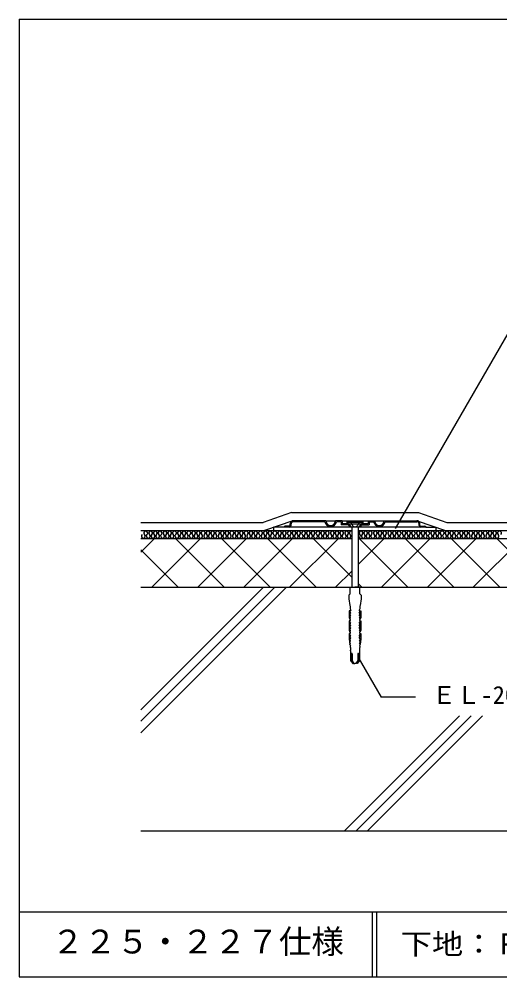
# Model space of a CAD drawing. Units: millimetres, scale not verified. Extents: x -365 to 435, y -625 to 605.
# Drawn here: x -365 to -69, y -625 to -35 of the extents above; entities that cross this region are included whole.
import ezdxf
from ezdxf.enums import TextEntityAlignment as Align

# ---------------------------------------------------------------- set-up
doc = ezdxf.new("R2010")
doc.units = ezdxf.units.MM
doc.header["$LTSCALE"] = 5
doc.linetypes.add('DASHED3', pattern=[4, 3, -1])
for name, color, linetype in [('2-2_in line', 7, 'Continuous'), ('2-3', 3, 'Continuous'), ('2-4_out line', 2, 'Continuous'), ('2-6_鋼板・アングル', 2, 'Continuous'), ('2-7_ビス', 7, 'Continuous'), ('2-A_moji', 7, 'Continuous'), ('2-D_ハッチ他', 4, 'Continuous'), ('2-E_con他', 4, 'Continuous'), ('F-5', 6, 'Continuous'), ('F-7', 1, 'Continuous'), ('F-A', 7, 'Continuous')]:
    doc.layers.add(name, color=color, linetype=linetype)
doc.styles.add('HG丸ｺﾞｼｯｸM-PRO', font='')
doc.styles.add('ＭＳ ゴシック', font='')
doc.styles.get('HG丸ｺﾞｼｯｸM-PRO').set_extended_font_data('HG丸ｺﾞｼｯｸM-PRO')
doc.styles.get('ＭＳ ゴシック').set_extended_font_data('MS Gothic')

msp = doc.modelspace()

# ---------------------------------------------------------------- linework, layer by layer
at = {"layer": '2-2_in line'}
for p, q in [((-196.331, -344.165), (-213.787, -350.164)), ((-119.604, -344.165), (-102.148, -350.164)), ((-155.967, -350.164), (-107.967, -350.164)), ((-107.967, -350.164), (360.189, -350.164)), ((-289.811, -355.164), (-159.967, -355.164)), ((-155.967, -355.164), (360.189, -355.164)), ((-289.811, -385.164), (360.189, -385.164))]:
    msp.add_line(p, q, dxfattribs=at)
msp.add_lwpolyline([(-289.811, -350.164), (-207.967, -350.164), (-159.967, -350.164)], dxfattribs=at)
at = {"layer": '2-3'}
for p, q in [((-201.433, -348.164), (-207.967, -348.164)), ((-207.967, -350.164), (-207.967, -348.164)), ((-114.433, -348.164), (-107.967, -348.164)), ((-107.967, -350.164), (-107.967, -348.164)), ((-289.811, -535.164), (360.189, -535.164))]:
    msp.add_line(p, q, dxfattribs=at)
at = {"layer": '2-4_out line'}
for p, q in [((-197.163, -339.164), (-214.622, -345.164)), ((-197.163, -339.164), (-118.772, -339.164)), ((-118.772, -339.164), (-101.313, -345.164)), ((-289.811, -345.164), (-214.622, -345.164)), ((-101.313, -345.164), (177.097, -345.164))]:
    msp.add_line(p, q, dxfattribs=at)
at = {"layer": '2-6_鋼板・アングル'}
for p, q in [((-201.433, -348.164), (-201.433, -348.064)), ((-198.433, -347.564), (-200.933, -347.564)), ((-197.933, -347.064), (-197.933, -346.164)), ((-197.333, -347.064), (-197.333, -346.164)), ((-175.933, -344.164), (-195.933, -344.164)), ((-176.483, -344.764), (-195.933, -344.764)), ((-175.933, -344.164), (-169.933, -344.164)), ((-165.933, -344.164), (-169.933, -344.164)), ((-166.533, -344.764), (-169.383, -344.764)), ((-166.533, -344.764), (-166.533, -346.764)), ((-162.182, -346.764), (-166.533, -346.764)), ((-165.933, -344.164), (-149.933, -344.164)), ((-165.933, -344.164), (-165.933, -346.164)), ((-161.933, -346.164), (-165.933, -346.164)), ((-162.182, -346.764), (-161.533, -347.412)), ((-161.933, -346.164), (-160.933, -347.164)), ((-161.933, -346.164), (-153.933, -346.164)), ((-161.533, -347.412), (-161.533, -348.164)), ((-160.933, -347.164), (-160.933, -348.164)), ((-153.684, -346.764), (-154.333, -347.412)), ((-154.333, -347.412), (-154.333, -348.164)), ((-153.684, -346.764), (-149.333, -346.764)), ((-149.933, -344.164), (-145.933, -344.164)), ((-149.333, -344.764), (-146.483, -344.764)), ((-149.333, -344.764), (-149.333, -346.764)), ((-145.933, -344.164), (-139.933, -344.164)), ((-139.933, -344.164), (-119.933, -344.164)), ((-139.383, -344.764), (-119.933, -344.764)), ((-118.533, -347.064), (-118.533, -346.164)), ((-117.933, -347.064), (-117.933, -346.164)), ((-117.433, -347.564), (-114.933, -347.564)), ((-114.433, -348.164), (-114.433, -348.064)), ((-113.973, -348.164), (-201.433, -348.164))]:
    msp.add_line(p, q, dxfattribs=at)
msp.add_lwpolyline([(-149.933, -344.164), (-149.933, -346.164), (-153.933, -346.164), (-154.933, -347.164), (-154.933, -348.164)], dxfattribs=at)
for centre, radius, start, end in [((-200.933, -348.064), 0.5, 89.99999, 179.99999), ((-198.433, -347.064), 1.1, 269.99999, 359.99999), ((-198.433, -347.064), 0.5, 269.99999, 359.99999), ((-195.933, -346.164), 2, 89.99999, 179.99999), ((-195.933, -346.164), 1.4, 89.99999, 179.99999), ((-172.933, -344.164), 3.6, 189.59406, 350.40592), ((-172.933, -344.164), 3, 179.99999, 359.99999), ((-142.933, -344.164), 3.6, 189.59406, 350.40592), ((-142.933, -344.164), 3, 179.99999, 359.99999), ((-119.933, -346.164), 2, 359.99999, 89.99999), ((-119.933, -346.164), 1.4, 359.99999, 89.99999), ((-117.433, -347.064), 1.1, 179.99999, 269.99999), ((-117.433, -347.064), 0.5, 179.99999, 269.99999), ((-114.933, -348.064), 0.5, 359.99999, 89.99999)]:
    msp.add_arc(centre, radius, start, end, dxfattribs=at)
at = {"layer": '2-7_ビス'}
for p, q in [((-162.967, -344.789), (-162.967, -345.289)), ((-162.967, -345.289), (-160.092, -348.164)), ((-152.967, -345.289), (-162.967, -345.289)), ((-152.967, -345.289), (-155.842, -348.164)), ((-155.842, -348.164), (-160.092, -348.164)), ((-159.967, -348.164), (-159.967, -385.164)), ((-155.967, -348.164), (-155.967, -385.164)), ((-161.136, -404.788), (-161.136, -404.788)), ((-161.136, -404.788), (-161.136, -404.788)), ((-154.799, -404.788), (-154.799, -404.788)), ((-154.799, -404.788), (-154.799, -404.788)), ((-161.137, -420.455), (-160.703, -421.279)), ((-154.798, -420.455), (-155.232, -421.279))]:
    msp.add_line(p, q, dxfattribs=at)
at = {"layer": '2-7_ビス', "linetype": 'DASHED3'}
for p, q in [((-160.517, -345.289), (-160.517, -344.789)), ((-160.517, -345.289), (-159.435, -347.164)), ((-155.417, -345.289), (-156.5, -347.164)), ((-155.417, -345.289), (-155.417, -344.789))]:
    msp.add_line(p, q, dxfattribs=at)
at = {"layer": '2-7_ビス'}
for points in [[(-152.967, -345.289), (-152.967, -344.789), (-162.967, -344.789)], [(-160.967, -389.259), (-161.717, -390.084), (-161.717, -392.182), (-161.169, -396.3), (-160.927, -396.707), (-160.967, -396.707), (-160.967, -398.522), (-160.534, -399.346)], [(-160.967, -389.259), (-160.967, -385.164), (-157.967, -385.164)], [(-154.967, -389.259), (-154.967, -385.164), (-157.967, -385.164)], [(-154.967, -389.259), (-154.217, -390.084), (-154.217, -392.182), (-154.766, -396.3), (-155.008, -396.707), (-154.967, -396.707), (-154.967, -398.522), (-155.4, -399.346)], [(-160.664, -399.593), (-161.642, -399.593), (-161.642, -403.827), (-161.141, -404.788), (-161.136, -404.788)], [(-160.596, -400.913), (-161.104, -400.088), (-161.104, -399.593)], [(-160.596, -402.479), (-161.104, -401.655), (-161.104, -401.177), (-160.755, -401.16)], [(-155.339, -400.913), (-154.831, -400.088), (-154.831, -399.593)], [(-155.339, -402.479), (-154.831, -401.655), (-154.831, -401.177), (-155.18, -401.16)], [(-155.271, -399.593), (-154.292, -399.593), (-154.292, -403.827), (-154.794, -404.788), (-154.799, -404.788)], [(-161.104, -405.86), (-161.642, -405.86), (-161.642, -411.657), (-161.136, -412.621)], [(-161.136, -404.788), (-161.133, -404.311), (-160.815, -404.293)], [(-160.653, -404.046), (-161.104, -403.222), (-161.104, -402.744), (-160.756, -402.727)], [(-160.596, -407.179), (-161.104, -406.355), (-161.104, -405.86)], [(-155.339, -407.179), (-154.831, -406.355), (-154.831, -405.86)], [(-155.282, -404.046), (-154.831, -403.222), (-154.831, -402.744), (-155.179, -402.727)], [(-154.799, -404.788), (-154.802, -404.311), (-155.12, -404.293)], [(-154.831, -405.86), (-154.292, -405.86), (-154.292, -411.657), (-154.799, -412.621)], [(-161.136, -412.622), (-161.133, -412.144), (-160.812, -412.127)], [(-160.596, -408.746), (-161.104, -407.922), (-161.104, -407.444), (-160.756, -407.427)], [(-160.596, -410.313), (-161.104, -409.488), (-161.104, -409.011), (-160.756, -408.993)], [(-160.653, -411.879), (-161.104, -411.055), (-161.104, -410.577), (-160.756, -410.56)], [(-155.339, -408.746), (-154.831, -407.922), (-154.831, -407.444), (-155.179, -407.427)], [(-155.339, -410.313), (-154.831, -409.488), (-154.831, -409.011), (-155.179, -408.993)], [(-155.282, -411.879), (-154.831, -411.055), (-154.831, -410.577), (-155.179, -410.56)], [(-154.799, -412.622), (-154.802, -412.144), (-155.123, -412.127)], [(-161.104, -413.693), (-161.642, -413.693), (-161.642, -416.942), (-161.137, -420.455), (-161.136, -419.977), (-160.827, -419.96)], [(-160.683, -419.713), (-161.133, -418.888), (-161.131, -418.411), (-160.809, -418.393)], [(-160.66, -418.146), (-161.124, -417.322), (-161.12, -416.844), (-160.786, -416.827)], [(-160.628, -416.579), (-161.108, -415.755), (-161.104, -415.277), (-160.756, -415.26)], [(-160.596, -415.013), (-161.104, -414.188), (-161.104, -413.693)], [(-155.339, -415.013), (-154.831, -414.188), (-154.831, -413.693)], [(-155.307, -416.579), (-154.826, -415.755), (-154.831, -415.277), (-155.179, -415.26)], [(-155.275, -418.146), (-154.811, -417.322), (-154.815, -416.844), (-155.149, -416.827)], [(-155.252, -419.713), (-154.802, -418.888), (-154.804, -418.411), (-155.126, -418.393)], [(-154.831, -413.693), (-154.292, -413.693), (-154.292, -416.942), (-154.798, -420.455), (-154.799, -419.977), (-155.108, -419.96)], [(-160.833, -421.527), (-160.967, -421.527), (-160.967, -422.31), (-160.817, -422.31), (-160.817, -423.918), (-160.811, -423.918)], [(-160.761, -424.248), (-160.761, -430.198), (-160.32, -430.85), (-159.317, -432.164), (-159.168, -432.164), (-160.253, -430.198), (-160.253, -426.227)], [(-155.174, -424.248), (-155.174, -430.198), (-155.615, -430.85), (-156.617, -432.164), (-156.767, -432.164), (-155.682, -430.198), (-155.682, -426.227)], [(-155.102, -421.527), (-154.967, -421.527), (-154.967, -422.31), (-155.117, -422.31), (-155.117, -423.918), (-155.124, -423.918)], [(-159.67, -426.227), (-159.67, -430.198), (-158.585, -432.164), (-157.967, -432.164)], [(-156.265, -426.227), (-156.265, -430.198), (-157.35, -432.164), (-157.967, -432.164)]]:
    msp.add_lwpolyline(points, dxfattribs=at)
at = {"layer": '2-7_ビス', "linetype": 'DASHED3'}
msp.add_arc((-157.967, -346.053), 1.84, 217.11751, 322.88248, dxfattribs=at)
at = {"layer": '2-7_ビス'}
for centre, major_axis, start_param, end_param in [((-160.803, -400.937), (0, -0.229), 0.2312026, 1.6765256), ((-160.675, -399.422), (0, -0.172), 0.06848, 2.1628795), ((-155.26, -399.422), (0, -0.172), 4.1203058, 6.2147054), ((-155.132, -400.937), (0, -0.229), 4.6066597, 6.0519827), ((-161.158, -405.324), (0, -0.536), 0.0442118, 3.0973809), ((-160.86, -404.07), (0, -0.229), 0.2312026, 1.6765256), ((-160.803, -402.504), (0, -0.229), 0.2312026, 1.6765256), ((-155.132, -402.504), (0, -0.229), 4.6066597, 6.0519827), ((-155.075, -404.07), (0, -0.229), 4.6066597, 6.0519827), ((-154.777, -405.324), (0, -0.536), 3.1858044, 6.2389735), ((-161.158, -413.157), (0, -0.536), 0.0442118, 3.0973809), ((-160.861, -411.904), (0, -0.229), 0.2312026, 1.6765256), ((-160.803, -407.204), (0, -0.229), 0.2312026, 1.6765256), ((-160.803, -408.77), (0, -0.229), 0.2312026, 1.6765256), ((-160.803, -410.337), (0, -0.229), 0.2312026, 1.6765256), ((-155.132, -407.204), (0, -0.229), 4.6066597, 6.0519827), ((-155.132, -408.77), (0, -0.229), 4.6066597, 6.0519827), ((-155.132, -410.337), (0, -0.229), 4.6066597, 6.0519827), ((-155.074, -411.904), (0, -0.229), 4.6066597, 6.0519827), ((-154.777, -413.157), (0, -0.536), 3.1858044, 6.2389735), ((-160.868, -418.17), (0, -0.229), 0.2312026, 1.6765256), ((-160.836, -416.604), (0, -0.229), 0.2312026, 1.6765256), ((-160.803, -415.037), (0, -0.229), 0.2312026, 1.6765256), ((-155.132, -415.037), (0, -0.229), 4.6066597, 6.0519827), ((-155.099, -416.604), (0, -0.229), 4.6066597, 6.0519827), ((-155.067, -418.17), (0, -0.229), 4.6066597, 6.0519827), ((-160.89, -419.737), (0, -0.229), 0.2312026, 1.6765256), ((-160.846, -421.354), (0, -0.174), 0.0818475, 2.1771705), ((-161.487, -424.212), (0, -0.8), 1.5261677, 1.947508), ((-155.045, -419.737), (0, -0.229), 4.6066597, 6.0519827), ((-155.089, -421.354), (0, -0.174), 4.1060148, 6.2013378), ((-154.448, -424.212), (0, -0.8), 4.3356773, 4.7570176), ((-159.962, -426.237), (0, -0.321), 1.5390306, 4.6806232), ((-155.973, -426.237), (0, -0.321), 1.6025621, 4.7441547)]:
    msp.add_ellipse(centre, major_axis=major_axis, ratio=0.909574, start_param=start_param, end_param=end_param, dxfattribs=at)
at = {"layer": '2-A_moji'}
for p, q in [((-133.034, -348.908), (-10.905, -137.375)), ((-156.132, -428.01), (-141.817, -452.804)), ((-120.625, -452.804), (-141.817, -452.804))]:
    msp.add_line(p, q, dxfattribs=at)
at = {"layer": '2-D_ハッチ他'}
for p, q in [((-289.811, -363.612), (-281.363, -355.164)), ((-283.079, -385.164), (-253.079, -355.164)), ((-268.51, -355.164), (-238.51, -385.164)), ((-254.795, -385.164), (-224.795, -355.164)), ((-240.226, -355.164), (-210.226, -385.164)), ((-226.511, -385.164), (-196.511, -355.164)), ((-211.942, -355.164), (-181.942, -385.164)), ((-198.226, -385.164), (-168.226, -355.164)), ((-183.658, -355.164), (-159.967, -378.854)), ((-155.967, -371.189), (-139.942, -355.164)), ((-155.373, -355.164), (-125.373, -385.164)), ((-141.658, -385.164), (-111.658, -355.164)), ((-127.089, -355.164), (-97.089, -385.164)), ((-113.374, -385.164), (-83.374, -355.164)), ((-98.805, -355.164), (-68.805, -385.164)), ((-85.089, -385.164), (-55.089, -355.164)), ((-70.52, -355.164), (-40.52, -385.164)), ((-289.811, -362.147), (-266.795, -385.164)), ((-169.942, -385.164), (-159.967, -375.189)), ((-155.967, -382.854), (-153.658, -385.164))]:
    msp.add_line(p, q, dxfattribs=at)
for centre, start, end in [((-288.282, -353.622), 127.52351, 52.47649), ((-286.81, -351.705), 307.52351, 232.47649), ((-285.338, -353.622), 127.52351, 52.47649), ((-283.866, -351.705), 307.52351, 232.47649), ((-282.394, -353.622), 127.52351, 52.47649), ((-280.922, -351.705), 307.52351, 232.47649), ((-279.45, -353.622), 127.52351, 52.47649), ((-277.978, -351.705), 307.52351, 232.47649), ((-276.506, -353.622), 127.52351, 52.47649), ((-275.034, -351.705), 307.52351, 232.47649), ((-273.562, -353.622), 127.52351, 52.47649), ((-272.09, -351.705), 307.52351, 232.47649), ((-270.618, -353.622), 127.52351, 52.47649), ((-269.146, -351.705), 307.52351, 232.47649), ((-267.674, -353.622), 127.52351, 52.47649), ((-266.202, -351.705), 307.52351, 232.47649), ((-264.73, -353.622), 127.52351, 52.47649), ((-263.259, -351.705), 307.52351, 232.47649), ((-261.787, -353.622), 127.52351, 52.47649), ((-260.315, -351.705), 307.52351, 232.47649), ((-258.843, -353.622), 127.52351, 52.47649), ((-257.371, -351.705), 307.52351, 232.47649), ((-255.899, -353.622), 127.52351, 52.47649), ((-254.427, -351.705), 307.52351, 232.47649), ((-252.955, -353.622), 127.52351, 52.47649), ((-251.483, -351.705), 307.52351, 232.47649), ((-250.011, -353.622), 127.52351, 52.47649), ((-248.539, -351.705), 307.52351, 232.47649), ((-247.067, -353.622), 127.52351, 52.47649), ((-245.595, -351.705), 307.52351, 232.47649), ((-244.123, -353.622), 127.52351, 52.47649), ((-242.651, -351.705), 307.52351, 232.47649), ((-241.179, -353.622), 127.52351, 52.47649), ((-239.707, -351.705), 307.52351, 232.47649), ((-238.235, -353.622), 127.52351, 52.47649), ((-236.763, -351.705), 307.52351, 232.47649), ((-235.291, -353.622), 127.52351, 52.47649), ((-233.819, -351.705), 307.52351, 232.47649), ((-232.347, -353.622), 127.52351, 52.47649), ((-230.875, -351.705), 307.52351, 232.47649), ((-229.403, -353.622), 127.52351, 52.47649), ((-227.931, -351.705), 307.52351, 232.47649), ((-226.46, -353.622), 127.52351, 52.47649), ((-224.988, -351.705), 307.52351, 232.47649), ((-223.516, -353.622), 127.52351, 52.47649), ((-222.044, -351.705), 307.52351, 232.47649), ((-220.572, -353.622), 127.52351, 52.47649), ((-219.1, -351.705), 307.52351, 232.47649), ((-217.628, -353.622), 127.52351, 52.47649), ((-216.156, -351.705), 307.52351, 232.47649), ((-214.684, -353.622), 127.52351, 52.47649), ((-213.212, -351.705), 307.52351, 232.47649), ((-211.74, -353.622), 127.52351, 52.47649), ((-210.268, -351.705), 307.52351, 232.47649), ((-208.796, -353.622), 127.52351, 52.47649), ((-207.324, -351.705), 307.52351, 232.47649), ((-205.852, -353.622), 127.52351, 52.47649), ((-204.38, -351.705), 307.52351, 232.47649), ((-202.908, -353.622), 127.52351, 52.47649), ((-201.436, -351.705), 307.52351, 232.47649), ((-199.964, -353.622), 127.52351, 52.47649), ((-198.492, -351.705), 307.52351, 232.47649), ((-197.02, -353.622), 127.52351, 52.47649), ((-195.548, -351.705), 307.52351, 232.47649), ((-194.076, -353.622), 127.52351, 52.47649), ((-192.604, -351.705), 307.52351, 232.47649), ((-191.132, -353.622), 127.52351, 52.47649), ((-189.661, -351.705), 307.52351, 232.47649), ((-188.189, -353.622), 127.52351, 52.47649), ((-186.717, -351.705), 307.52351, 232.47649), ((-185.245, -353.622), 127.52351, 52.47649), ((-183.773, -351.705), 307.52351, 232.47649), ((-182.301, -353.622), 127.52351, 52.47649), ((-180.829, -351.705), 307.52351, 232.47649), ((-179.357, -353.622), 127.52351, 52.47649), ((-177.885, -351.705), 307.52351, 232.47649), ((-176.413, -353.622), 127.52351, 52.47649), ((-174.941, -351.705), 307.52351, 232.47649), ((-173.469, -353.622), 127.52351, 52.47649), ((-171.997, -351.705), 307.52351, 232.47649), ((-170.525, -353.622), 127.52351, 52.47649), ((-169.053, -351.705), 307.52351, 232.47649), ((-167.581, -353.622), 127.52351, 52.47649), ((-166.109, -351.705), 307.52351, 232.47649), ((-164.637, -353.622), 127.52351, 52.47649), ((-163.165, -351.705), 307.52351, 232.47649), ((-161.693, -353.622), 127.52351, 52.47649), ((-160.221, -351.705), 77.87283, 232.47649), ((-155.805, -353.622), 262.29373, 52.47649), ((-154.333, -351.705), 307.52351, 232.47649), ((-152.862, -353.622), 127.52351, 52.47649), ((-151.39, -351.705), 307.52351, 232.47649), ((-149.918, -353.622), 127.52351, 52.47649), ((-148.446, -351.705), 307.52351, 232.47649), ((-146.974, -353.622), 127.52351, 52.47649), ((-145.502, -351.705), 307.52351, 232.47649), ((-144.03, -353.622), 127.52351, 52.47649), ((-142.558, -351.705), 307.52351, 232.47649), ((-141.086, -353.622), 127.52351, 52.47649), ((-139.614, -351.705), 307.52351, 232.47649), ((-138.142, -353.622), 127.52351, 52.47649), ((-136.67, -351.705), 307.52351, 232.47649), ((-135.198, -353.622), 127.52351, 52.47649), ((-133.726, -351.705), 307.52351, 232.47649), ((-132.254, -353.622), 127.52351, 52.47649), ((-130.782, -351.705), 307.52351, 232.47649), ((-129.31, -353.622), 127.52351, 52.47649), ((-127.838, -351.705), 307.52351, 232.47649), ((-126.366, -353.622), 127.52351, 52.47649), ((-124.894, -351.705), 307.52351, 232.47649), ((-123.422, -353.622), 127.52351, 52.47649), ((-121.95, -351.705), 307.52351, 232.47649), ((-120.478, -353.622), 127.52351, 52.47649), ((-119.006, -351.705), 307.52351, 232.47649), ((-117.534, -353.622), 127.52351, 52.47649), ((-116.063, -351.705), 307.52351, 232.47649), ((-114.591, -353.622), 127.52351, 52.47649), ((-113.119, -351.705), 307.52351, 232.47649), ((-111.647, -353.622), 127.52351, 52.47649), ((-110.175, -351.705), 307.52351, 232.47649), ((-108.703, -353.622), 127.52351, 52.47649), ((-107.231, -351.705), 307.52351, 232.47649), ((-105.759, -353.622), 127.52351, 52.47649), ((-104.287, -351.705), 307.52351, 232.47649), ((-102.815, -353.622), 127.52351, 52.47649), ((-101.343, -351.705), 307.52351, 232.47649), ((-99.871, -353.622), 127.52351, 52.47649), ((-98.399, -351.705), 307.52351, 232.47649), ((-96.927, -353.622), 127.52351, 52.47649), ((-95.455, -351.705), 307.52351, 232.47649), ((-93.983, -353.622), 127.52351, 52.47649), ((-92.511, -351.705), 307.52351, 232.47649), ((-91.039, -353.622), 127.52351, 52.47649), ((-89.567, -351.705), 307.52351, 232.47649), ((-88.095, -353.622), 127.52351, 52.47649), ((-86.623, -351.705), 307.52351, 232.47649), ((-85.151, -353.622), 127.52351, 52.47649), ((-83.679, -351.705), 307.52351, 232.47649), ((-82.207, -353.622), 127.52351, 52.47649), ((-80.735, -351.705), 307.52351, 232.47649), ((-79.264, -353.622), 127.52351, 52.47649), ((-77.792, -351.705), 307.52351, 232.47649), ((-76.32, -353.622), 127.52351, 52.47649), ((-74.848, -351.705), 307.52351, 232.47649), ((-73.376, -353.622), 127.52351, 52.47649), ((-71.904, -351.705), 307.52351, 232.47649), ((-70.432, -353.622), 127.52351, 52.47649), ((-68.96, -351.705), 307.52351, 232.47649)]:
    msp.add_arc(centre, 1.208, start, end, dxfattribs=at)
at = {"layer": '2-E_con他'}
for p, q in [((-289.811, -460.598), (-214.377, -385.164)), ((-289.811, -474.741), (-200.234, -385.164)), ((-289.811, -467.669), (-207.306, -385.164)), ((-164.377, -535.164), (-93.55, -464.337)), ((-157.306, -535.164), (-86.479, -464.337)), ((-150.234, -535.164), (-79.408, -464.337))]:
    msp.add_line(p, q, dxfattribs=at)
at = {"layer": 'F-5'}
for p, q in [((-364.811, -585.164), (435.189, -585.164)), ((-147.311, -585.164), (-147.311, -625.164)), ((-144.811, -585.164), (-144.811, -625.164))]:
    msp.add_line(p, q, dxfattribs=at)
at = {"layer": 'F-7'}
for p, q in [((-364.811, -35.164), (435.189, -35.164)), ((-364.811, -35.164), (-364.811, -625.164)), ((-364.811, -625.164), (435.189, -625.164))]:
    msp.add_line(p, q, dxfattribs=at)

# ---------------------------------------------------------------- texts
at = {"layer": '2-A_moji', "style": 'ＭＳ ゴシック'}
msp.add_text('ＥＬ-2001注入', height=11, dxfattribs=at).set_placement((-110.625, -460.304), align=Align.BOTTOM_LEFT)
at = {"layer": 'F-A', "style": 'HG丸ｺﾞｼｯｸM-PRO'}
msp.add_text('２２５・２２７仕様', height=14.66, dxfattribs=at).set_placement((-344.811, -615.164), align=Align.BOTTOM_LEFT)
at = {"layer": 'F-A', "style": 'HG丸ｺﾞｼｯｸM-PRO', "width": 1.1}
msp.add_text('下地：ＲＣ', height=12.83, dxfattribs=at).set_placement((-129.811, -615.164), align=Align.BOTTOM_LEFT)

doc.saveas('drawing.dxf')
